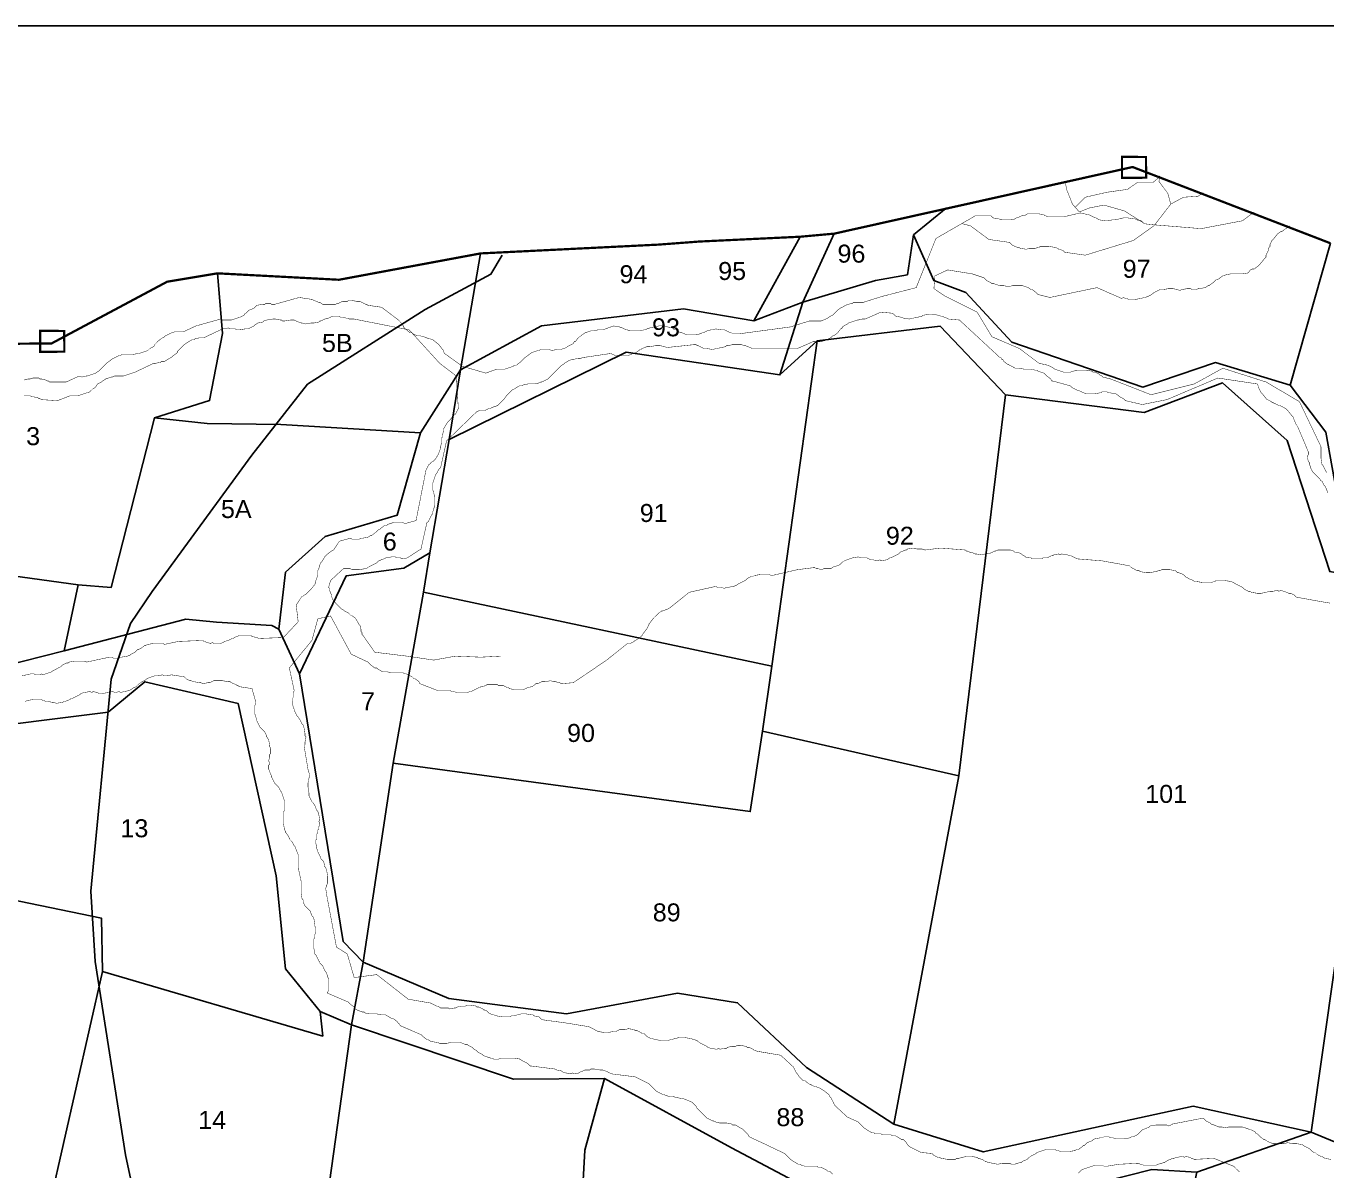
# Model space of a CAD drawing. Header units: inches. Extents: x 617 to 4497, y -923 to 1824.
# Drawn here: x 1220.5 to 1509.8, y 1569.2 to 1823.8 of the extents above; entities that cross this region are included whole.
import ezdxf
from ezdxf.enums import TextEntityAlignment as Align

# ---------------------------------------------------------------- set-up
doc = ezdxf.new("R2010")
doc.units = ezdxf.units.IN
doc.header["$LTSCALE"] = 15
doc.header["$MEASUREMENT"] = 0
for name, color, linetype in [('BOUNDARY', 5, 'Continuous'), ('PLOT', 7, 'Continuous'), ('PLOT NO', 7, 'Continuous'), ('ROAD', 50, 'Continuous'), ('STREAM', 130, 'SL'), ('V', 6, 'Continuous')]:
    doc.layers.add(name, color=color, linetype=linetype)
doc.styles.get("Standard").update_dxf_attribs({"font": 'arial.ttf'})
doc.linetypes.add('SL', pattern='A,8e-06,[1,streme line,S=0.066667,R=0,X=0,Y=0],-0.839413', length=0.839421)

msp = doc.modelspace()

# ---------------------------------------------------------------- linework, layer by layer
at = {"layer": 'BOUNDARY', "const_width": 0.5}
msp.add_lwpolyline([(1510.75, 1775.52), (1466.74, 1792.48), (1400.36, 1777.66), (1392.74, 1776.97), (1370.31, 1775.9), (1361.28, 1775.22), (1321.68, 1773.26), (1290.17, 1767.4), (1263.11, 1768.83), (1251.93, 1766.96), (1226.23, 1753.24), (1188.23, 1752.89), (1167.63, 1759.93), (1140.36, 1748.2), (1106.92, 1750.01), (1057.51, 1753.34), (1052.78, 1735.64), (1045.5, 1660.76), (1042.1, 1643.28), (1034.82, 1618.02), (1019.52, 1564.49), (1009.96, 1538.17), (979.12, 1458.31), (968.8, 1391.76)], dxfattribs=at)
at = {"layer": 'PLOT', "color": 3, "const_width": 0.5}
for points in [[(1464.37, 1794.75), (1469.71, 1794.7), (1469.74, 1790.11), (1464.37, 1790.05), (1464.37, 1794.75), (1464.37, 1794.75)], [(1223.7, 1756.05), (1229.04, 1756), (1229.07, 1751.41), (1223.7, 1751.36), (1223.7, 1756.05), (1223.7, 1756.05)]]:
    msp.add_lwpolyline(points, dxfattribs=at)
at = {"layer": 'PLOT'}
for points in [[(1393.4, 1762.44), (1409.56, 1767.2), (1416.64, 1768.5), (1417.98, 1777.38), (1425.24, 1783.34)], [(1317.19, 1747.39), (1335.21, 1757.18), (1366.81, 1760.97), (1382.43, 1758.29), (1392.74, 1776.97)], [(1400.36, 1777.66), (1393.4, 1762.44), (1382.43, 1758.29)], [(1501.81, 1743.99), (1485.19, 1748.98), (1469.02, 1743.54), (1439.85, 1753.49), (1429.66, 1764.55), (1422.5, 1767.22), (1417.98, 1777.38)], [(1321.68, 1773.26), (1317.19, 1747.39), (1308.34, 1733.37), (1277.24, 1735.21), (1260.83, 1735.46), (1249.16, 1736.72)], [(1588.95, 1704.67), (1554.22, 1715.53), (1534.96, 1714.82), (1512.57, 1717.81), (1509.74, 1733.48), (1501.81, 1743.99), (1510.75, 1775.52)], [(1263.11, 1768.83), (1264.29, 1755.47), (1261.38, 1740.51), (1249.16, 1736.72), (1239.48, 1698.91), (1232.16, 1699.55), (1192.78, 1704.94)], [(1393.4, 1762.44), (1388.26, 1746.25), (1354.07, 1751.32), (1314.68, 1731.88)], [(1388.26, 1746.25), (1396.55, 1753.85), (1423.9, 1757.07), (1438.44, 1741.82), (1469.27, 1737.91), (1486.75, 1744.45), (1501.11, 1731.62), (1510.6, 1702.5), (1523.69, 1700.09)], [(1396.55, 1753.85), (1386.47, 1681.44), (1384.41, 1666.99), (1381.68, 1649.12), (1302.2, 1659.88)], [(1317.19, 1747.39), (1314.68, 1731.88), (1310.36, 1706.64), (1304.57, 1703.24), (1291.74, 1701.54), (1281.42, 1679.71), (1276.75, 1689.7)], [(1438.44, 1741.82), (1428.06, 1657.02), (1413.63, 1579.54)], [(1308.34, 1733.37), (1303.14, 1715.05), (1287.07, 1710.27), (1278.3, 1702.37), (1276.75, 1689.7), (1275.21, 1690.47), (1262.93, 1691.21), (1256.11, 1691.92), (1229.02, 1684.87)], [(1598.59, 1689.13), (1563.18, 1705.8), (1524.82, 1707.01), (1506.49, 1577.76), (1481.06, 1568.89), (1468.14, 1508.79), (1413.64, 1532.18), (1404.35, 1448.05), (1366.4, 1459.34), (1361.96, 1416.59), (1271.53, 1453.29), (1265.88, 1411.74), (1257.4, 1373.83), (1246.5, 1321.39), (1270.32, 1312.92), (1255.75, 1241.55), (1245.25, 1245.18), (1208.89, 1093.06)], [(1310.36, 1706.64), (1309, 1697.92), (1302.2, 1659.88), (1295.58, 1615.59), (1292.97, 1601.63)], [(1232.16, 1699.55), (1229.02, 1684.87), (1215.03, 1681.33), (1200.17, 1683.48), (1182.01, 1690.65)], [(1309, 1697.92), (1386.47, 1681.44)], [(1042.1, 1643.28), (1052.15, 1640.7), (1053.89, 1649.4), (1091.62, 1669.48), (1099.19, 1672.36), (1168, 1668.5), (1205.03, 1666.99), (1238.8, 1671.2), (1247, 1677.97), (1267.76, 1673.13), (1276.22, 1634.78), (1278.25, 1614.11), (1285.97, 1604.65), (1286.57, 1599.16), (1237.52, 1613.51), (1237.32, 1625.4), (1198.45, 1633.38), (1205.03, 1666.99)], [(1281.42, 1679.71), (1291.08, 1620.24), (1295.58, 1615.59), (1314.58, 1607.52), (1340.75, 1604.15), (1365.5, 1608.71), (1378.84, 1606.58), (1394.17, 1592.14), (1413.63, 1579.54), (1433.49, 1573.41), (1480.2, 1583.54), (1506.49, 1577.76)], [(1384.41, 1666.99), (1428.06, 1657.02)], [(1569.19, 1655.22), (1566.74, 1585.92), (1526.72, 1569.42), (1506.49, 1577.76)], [(1124, 1618.54), (1124.96, 1599.53), (1140.45, 1597.98), (1163.26, 1585.36), (1195.4, 1568.71), (1206.01, 1574.67), (1210.45, 1574.49), (1213.08, 1567.66), (1219.41, 1563.77), (1225.98, 1562.52), (1285.85, 1550.69), (1342.51, 1530.88), (1344.86, 1573.8), (1349.27, 1589.7), (1328.97, 1589.59), (1292.97, 1601.63), (1285.97, 1604.65)], [(1237.52, 1613.51), (1225.98, 1562.52)], [(1292.97, 1601.63), (1285.85, 1550.69)], [(1481.06, 1568.89), (1471.01, 1569.48), (1438.26, 1561.17), (1423.51, 1557.39), (1403.79, 1560.33), (1377.52, 1574.29), (1349.27, 1589.7)]]:
    msp.add_lwpolyline(points, dxfattribs=at)
at = {"layer": 'ROAD'}
msp.add_lwpolyline([(1326.5, 1772.88), (1323.97, 1768.61), (1309.33, 1760.82), (1283.14, 1744.17), (1270.75, 1728.36), (1248.6, 1698.09), (1243.82, 1690.96), (1239.51, 1678.58), (1234.99, 1631.37), (1235.96, 1615.77), (1242.71, 1572.74), (1251.4, 1531.92), (1260.91, 1499.5), (1281.31, 1458.7), (1297.87, 1420.08), (1307.79, 1393.03), (1318.68, 1372.24), (1328.88, 1359.16), (1329.99, 1349.91)], dxfattribs=at)
at = {"layer": 'STREAM', "color": 4, "lineweight": 0, "const_width": 0.1}
for points in [[(1472.81, 1790.57), (1472.59, 1789.26), (1474.56, 1786.64), (1475.22, 1784.23), (1471.5, 1779.42), (1466.91, 1776.14), (1456.2, 1772.87), (1451.61, 1773.52), (1451.17, 1773.96), (1450.29, 1774.18), (1450.08, 1774.4), (1449.42, 1774.61), (1448.11, 1774.83), (1447.89, 1774.83), (1447.45, 1774.83), (1446.36, 1774.83), (1446.14, 1774.83), (1445.92, 1774.61), (1445.05, 1774.4), (1443.95, 1774.4), (1443.74, 1774.4), (1443.08, 1774.18), (1441.77, 1774.4), (1441.33, 1774.61), (1441.11, 1774.61), (1440.02, 1775.05), (1439.8, 1775.27), (1439.58, 1775.49), (1439.36, 1775.71), (1434.77, 1776.36), (1430.62, 1779.42), (1428.87, 1779.86)], [(1454.01, 1783.58), (1456.2, 1785.76), (1461.01, 1786.86), (1465.6, 1787.51), (1467.78, 1789.04), (1471.28, 1789.04), (1472.81, 1790.35)], [(1469.09, 1780.08), (1464.94, 1782.7), (1460.35, 1784.01), (1457.07, 1783.36), (1454.88, 1782.48), (1453.35, 1784.23), (1452.04, 1787.51), (1451.82, 1788.82)], [(1475.22, 1784.23), (1478.06, 1785.76), (1481.34, 1785.98), (1482.43, 1786.86)], [(1220.09, 1745.1), (1220.97, 1745.32), (1221.41, 1745.32), (1222.06, 1745.54), (1223.37, 1745.54), (1223.59, 1745.32), (1224.03, 1745.32), (1224.9, 1745.1), (1225.34, 1744.88), (1225.56, 1744.88), (1225.78, 1744.66), (1229.49, 1744.66), (1232.34, 1745.98), (1232.99, 1745.76), (1233.87, 1745.98), (1234.08, 1745.98), (1234.74, 1746.19), (1236.05, 1746.63), (1236.27, 1746.85), (1236.71, 1747.07), (1237.36, 1747.72), (1237.58, 1747.94), (1237.8, 1748.16), (1238.46, 1748.82), (1239.33, 1749.47), (1239.55, 1749.69), (1239.99, 1749.91), (1241.3, 1750.57), (1241.52, 1750.57), (1241.95, 1750.79), (1242.83, 1750.79), (1243.27, 1750.79), (1243.49, 1750.79), (1243.92, 1750.79), (1244.36, 1750.79), (1245.45, 1751), (1245.67, 1751), (1246.33, 1751.22), (1247.64, 1751.66), (1247.86, 1751.88), (1248.08, 1752.1), (1248.95, 1752.53), (1249.17, 1752.97), (1249.39, 1753.19), (1250.04, 1753.85), (1250.92, 1754.5), (1251.14, 1754.5), (1251.57, 1754.94), (1252.89, 1755.59), (1253.1, 1755.59), (1253.54, 1755.81), (1254.42, 1755.81), (1254.85, 1755.81), (1255.07, 1755.81), (1255.51, 1755.81), (1258.35, 1757.13), (1263.82, 1758.66), (1264.25, 1758.44), (1265.35, 1758.44), (1265.57, 1758.44), (1266.22, 1758.44), (1267.53, 1758.87), (1267.97, 1759.09), (1268.19, 1759.09), (1269.06, 1759.53), (1269.28, 1759.97), (1269.5, 1759.97), (1270.16, 1760.62), (1271.25, 1761.06), (1271.47, 1761.28), (1271.9, 1761.72), (1273.22, 1761.93), (1273.65, 1761.93), (1273.87, 1762.15), (1274.97, 1762.15), (1275.18, 1761.93), (1275.62, 1761.93), (1275.84, 1761.93), (1281.31, 1763.46), (1284.15, 1763.03), (1284.58, 1762.81), (1285.68, 1762.37), (1285.9, 1762.37), (1286.55, 1761.93), (1287.86, 1761.93), (1288.08, 1761.93), (1288.52, 1761.93), (1289.39, 1761.93), (1289.83, 1762.15), (1290.05, 1762.15), (1290.92, 1762.59), (1292.02, 1762.59), (1292.24, 1762.81), (1292.89, 1762.81), (1294.2, 1762.59), (1294.64, 1762.59), (1294.86, 1762.59), (1295.73, 1762.15), (1296.17, 1761.93), (1296.39, 1761.93), (1296.61, 1761.72), (1299.67, 1761.28), (1303.39, 1758.44), (1303.82, 1758), (1304.48, 1757.13), (1304.48, 1756.91), (1304.92, 1756.47), (1306.01, 1755.59), (1306.45, 1755.59), (1306.66, 1755.38), (1307.54, 1754.94), (1307.98, 1754.94), (1308.19, 1754.94), (1309.07, 1754.72), (1310.16, 1754.28), (1310.38, 1754.28), (1311.04, 1754.06), (1312.13, 1753.19), (1312.35, 1752.97), (1312.57, 1752.75), (1313.22, 1751.88), (1313.44, 1751.66), (1313.44, 1751.44), (1313.66, 1751), (1317.6, 1748.16), (1322.84, 1746.63), (1325.25, 1747.51), (1325.68, 1747.51), (1326.78, 1747.51), (1327, 1747.51), (1327.65, 1747.72), (1328.96, 1748.16), (1329.18, 1748.38), (1329.62, 1748.38), (1330.49, 1749.04), (1330.71, 1749.26), (1330.93, 1749.47), (1331.59, 1750.13), (1332.24, 1750.57), (1332.46, 1750.79), (1333.12, 1751.22), (1334.43, 1751.66), (1334.65, 1751.66), (1335.08, 1751.88), (1335.96, 1751.88), (1336.4, 1751.88), (1336.61, 1751.88), (1337.05, 1751.88), (1337.49, 1751.66), (1338.58, 1751.88), (1338.8, 1751.88), (1339.46, 1751.88), (1340.77, 1752.32), (1340.99, 1752.53), (1341.42, 1752.75), (1342.3, 1753.19), (1342.52, 1753.63), (1342.74, 1753.63), (1343.39, 1754.5), (1344.05, 1754.94), (1344.27, 1755.16), (1344.92, 1755.59), (1346.23, 1756.03), (1346.45, 1756.03), (1346.89, 1756.03), (1347.76, 1756.25), (1348.2, 1756.25), (1348.42, 1756.25), (1348.86, 1756.25), (1351.26, 1757.13), (1352.57, 1756.91), (1353.23, 1756.69), (1354.1, 1756.25), (1354.32, 1756.25), (1354.98, 1756.03), (1356.29, 1756.03), (1356.73, 1756.03), (1356.95, 1756.03), (1358.04, 1756.25), (1358.26, 1756.25), (1358.69, 1756.47), (1359.35, 1756.69), (1360.44, 1756.91), (1360.66, 1756.91), (1361.32, 1757.13), (1362.63, 1757.13), (1363.07, 1756.91), (1363.29, 1756.91), (1364.38, 1756.69), (1364.6, 1756.47), (1364.82, 1756.25), (1365.25, 1756.25), (1365.69, 1755.81), (1366.56, 1755.59), (1367, 1755.38), (1367.66, 1755.16), (1368.97, 1755.16), (1369.19, 1755.16), (1369.63, 1755.16), (1370.5, 1755.38), (1370.94, 1755.59), (1371.16, 1755.59), (1372.03, 1756.03), (1372.9, 1756.25), (1373.34, 1756.25), (1374, 1756.47), (1375.31, 1756.25), (1375.53, 1756.25), (1375.96, 1756.25), (1376.84, 1755.81), (1377.28, 1755.59), (1377.5, 1755.59), (1377.71, 1755.38), (1379.24, 1755.38), (1390.61, 1756.91), (1394.77, 1758.22), (1395.42, 1758.22), (1396.3, 1758.22), (1396.73, 1758.22), (1397.39, 1758.22), (1398.48, 1758.66), (1398.92, 1758.87), (1399.14, 1759.09), (1400.01, 1759.53), (1400.23, 1759.75), (1400.45, 1759.97), (1401.11, 1760.62), (1401.98, 1761.28), (1402.2, 1761.28), (1402.85, 1761.72), (1404.17, 1762.15), (1404.38, 1762.15), (1404.6, 1762.37), (1405.7, 1762.37), (1406.13, 1762.37), (1406.35, 1762.37), (1406.79, 1762.37), (1410.94, 1763.68), (1418.59, 1765.65), (1422.97, 1776.58), (1431.71, 1781.61), (1435.21, 1781.61), (1435.65, 1781.17), (1436.74, 1780.95), (1436.96, 1780.95), (1437.61, 1780.74), (1438.93, 1780.74), (1439.36, 1780.74), (1439.58, 1780.74), (1440.67, 1780.95), (1440.89, 1781.17), (1441.11, 1781.17), (1441.99, 1781.61), (1443.08, 1781.83), (1443.3, 1782.05), (1443.95, 1782.05), (1445.27, 1782.05), (1445.7, 1782.05), (1445.92, 1782.05), (1447.01, 1781.83), (1447.23, 1781.61), (1447.45, 1781.61), (1447.89, 1781.39), (1451.39, 1781.39), (1455.1, 1782.27), (1457.07, 1781.83), (1457.51, 1781.61), (1458.38, 1781.17), (1458.6, 1781.17), (1459.26, 1780.74), (1460.57, 1780.52), (1461.01, 1780.52), (1461.22, 1780.52), (1462.32, 1780.74), (1462.54, 1780.74), (1462.75, 1780.74), (1463.85, 1780.95), (1464.72, 1781.17), (1464.94, 1781.17), (1465.6, 1781.17), (1466.91, 1780.95), (1467.35, 1780.95), (1467.56, 1780.74), (1468.66, 1780.52), (1468.88, 1780.3), (1469.09, 1780.08), (1469.31, 1779.86), (1471.28, 1779.64), (1481.99, 1778.77), (1491.17, 1780.52), (1493.8, 1782.48)], [(1501.67, 1779.42), (1501.23, 1778.99), (1500.79, 1778.77), (1499.92, 1778.11), (1499.7, 1778.11), (1499.04, 1777.67), (1498.17, 1776.58), (1497.95, 1776.36), (1497.73, 1776.14), (1497.3, 1775.27), (1497.3, 1774.83), (1497.08, 1774.61), (1496.86, 1773.74), (1496.42, 1772.87), (1496.42, 1772.43), (1495.98, 1771.99), (1495.11, 1770.9), (1494.89, 1770.68), (1494.67, 1770.46), (1493.8, 1769.8), (1493.36, 1769.8), (1493.14, 1769.59), (1492.92, 1769.59), (1492.49, 1768.93), (1491.17, 1768.71), (1490.52, 1768.71), (1489.64, 1768.71), (1489.43, 1768.71), (1488.55, 1768.71), (1487.46, 1768.49), (1487.02, 1768.27), (1486.8, 1768.27), (1485.93, 1767.62), (1485.49, 1767.4), (1485.27, 1767.4), (1484.62, 1766.74), (1483.74, 1766.09), (1483.52, 1766.09), (1482.87, 1765.65), (1481.56, 1765.43), (1481.34, 1765.43), (1480.9, 1765.21), (1480.03, 1765.21), (1479.59, 1765.43), (1479.37, 1765.43), (1478.93, 1765.43), (1477.62, 1765.21), (1477.18, 1765), (1476.75, 1765.21), (1475.65, 1765.43), (1475.43, 1765.43), (1474.78, 1765.43), (1473.47, 1765.21), (1473.25, 1765.21), (1472.81, 1765.21), (1471.94, 1764.78), (1471.5, 1764.56), (1471.28, 1764.34), (1470.62, 1763.9), (1469.53, 1763.46), (1469.31, 1763.46), (1468.66, 1763.25), (1467.35, 1763.03), (1467.13, 1763.03), (1466.69, 1763.03), (1465.82, 1763.03), (1465.38, 1763.25), (1465.16, 1763.25), (1464.72, 1763.46), (1464.28, 1763.25), (1458.82, 1765.65), (1448.33, 1763.46), (1445.7, 1764.12), (1445.27, 1764.56), (1444.39, 1765.21), (1444.17, 1765.21), (1443.52, 1765.65), (1442.2, 1766.09), (1441.99, 1766.09), (1441.55, 1766.09), (1440.67, 1766.09), (1440.24, 1766.09), (1440.02, 1766.09), (1439.14, 1765.87), (1438.05, 1766.09), (1437.83, 1766.09), (1437.18, 1766.09), (1435.87, 1766.53), (1435.43, 1766.53), (1435.21, 1766.74), (1434.33, 1767.18), (1434.12, 1767.4), (1433.9, 1767.62), (1433.68, 1767.84), (1431.06, 1768.71), (1425.59, 1769.59), (1422.75, 1768.27), (1422.53, 1765.43), (1425.15, 1763.68), (1432.15, 1760.19), (1435.43, 1754.72), (1441.55, 1752.1), (1445.92, 1748.82), (1447.89, 1748.38), (1448.33, 1748.16), (1449.2, 1747.72), (1449.42, 1747.51), (1450.08, 1747.29), (1451.39, 1746.85), (1451.61, 1746.85), (1452.04, 1746.85), (1452.92, 1746.85), (1453.35, 1747.07), (1453.57, 1747.07), (1454.45, 1747.29), (1455.54, 1747.29), (1455.76, 1747.29), (1456.41, 1747.29), (1457.73, 1747.07), (1457.95, 1746.85), (1458.38, 1746.85), (1459.26, 1746.41), (1459.48, 1746.19), (1459.91, 1745.98), (1460.13, 1745.76), (1461.88, 1745.32), (1470.84, 1741.82), (1480.46, 1744.23), (1486.8, 1747.72), (1496.42, 1744.66), (1503.85, 1740.29), (1508.66, 1730.24), (1508.66, 1730.02), (1508.66, 1729.58), (1508.66, 1728.49), (1508.66, 1728.27), (1508.66, 1727.61), (1508.88, 1726.3), (1509.1, 1726.08), (1509.32, 1725.64), (1509.76, 1724.77), (1509.98, 1724.55)], [(1220.09, 1741.6), (1221.41, 1741.6), (1221.84, 1741.38), (1222.06, 1741.38), (1223.15, 1741.17), (1223.37, 1740.95), (1223.59, 1740.95), (1224.03, 1740.73), (1227.53, 1740.51), (1230.37, 1741.6), (1230.81, 1741.6), (1231.9, 1741.6), (1232.12, 1741.6), (1232.77, 1741.82), (1234.08, 1742.26), (1234.3, 1742.26), (1234.74, 1742.48), (1235.4, 1743.13), (1235.83, 1743.35), (1236.05, 1743.57), (1236.49, 1744.23), (1237.36, 1744.66), (1237.58, 1744.88), (1238.24, 1745.32), (1239.55, 1745.76), (1239.77, 1745.76), (1240.21, 1745.98), (1241.08, 1745.98), (1241.52, 1745.98), (1241.74, 1745.98), (1242.17, 1745.98), (1244.8, 1746.85), (1248.95, 1748.82), (1249.39, 1748.82), (1250.48, 1749.04), (1250.7, 1749.26), (1251.36, 1749.26), (1252.45, 1749.91), (1252.89, 1750.13), (1253.1, 1750.35), (1253.98, 1751), (1254.2, 1751.22), (1254.2, 1751.44), (1254.85, 1752.1), (1255.51, 1752.75), (1255.73, 1752.97), (1256.38, 1753.41), (1257.48, 1754.06), (1257.91, 1754.06), (1258.13, 1754.28), (1259.23, 1754.5), (1259.44, 1754.5), (1259.66, 1754.5), (1260.1, 1754.5), (1264.25, 1756.47), (1265.57, 1756.69), (1266, 1756.47), (1267.1, 1756.47), (1267.31, 1756.25), (1267.97, 1756.25), (1269.28, 1756.47), (1269.72, 1756.47), (1269.94, 1756.47), (1270.81, 1756.91), (1271.25, 1757.13), (1271.47, 1757.34), (1272.12, 1757.78), (1273.22, 1758), (1273.44, 1758.22), (1274.09, 1758.44), (1275.4, 1758.66), (1275.62, 1758.66), (1276.06, 1758.66), (1277.15, 1758.44), (1277.37, 1758.44), (1277.59, 1758.22), (1278.03, 1758.22), (1279.34, 1758.44), (1280.21, 1758.44), (1280.65, 1758.22), (1281.74, 1757.78), (1281.96, 1757.78), (1282.62, 1757.56), (1283.93, 1757.78), (1284.15, 1757.78), (1284.58, 1757.78), (1285.68, 1758), (1285.9, 1758.22), (1286.11, 1758.22), (1286.99, 1758.66), (1287.86, 1758.87), (1288.3, 1759.09), (1288.96, 1759.31), (1290.27, 1759.31), (1290.49, 1759.09), (1290.92, 1759.09), (1291.8, 1758.87), (1292.24, 1758.87), (1292.45, 1758.66), (1292.67, 1758.66), (1293.55, 1758.66), (1305.79, 1756.25), (1312.57, 1748.82), (1316.28, 1745.98), (1316.72, 1738.76), (1316.06, 1737.45), (1315.63, 1737.23), (1314.97, 1736.36), (1314.75, 1736.14), (1314.32, 1735.7), (1313.66, 1734.61), (1313.44, 1734.17), (1313.44, 1733.95), (1313.22, 1732.86), (1313.22, 1732.42), (1313, 1732.2), (1313, 1731.33), (1312.79, 1730.24), (1312.79, 1730.02), (1312.57, 1729.36), (1312.13, 1728.27), (1311.91, 1728.05), (1311.69, 1727.61), (1311.04, 1726.96), (1310.6, 1726.74), (1310.6, 1726.52), (1310.16, 1726.3), (1309.51, 1724.99), (1307.32, 1713.84), (1304.92, 1713.18), (1304.26, 1713.4), (1303.17, 1713.4), (1302.95, 1713.4), (1302.29, 1713.4), (1300.98, 1712.97), (1300.76, 1712.75), (1300.32, 1712.75), (1299.45, 1712.09), (1299.23, 1711.87), (1299.01, 1711.87), (1298.36, 1711.22), (1297.48, 1710.56), (1297.26, 1710.56), (1296.61, 1710.12), (1295.3, 1709.9), (1295.08, 1709.9), (1294.64, 1709.69), (1293.77, 1709.69), (1293.33, 1709.69), (1293.11, 1709.69), (1292.67, 1709.9), (1290.27, 1709.25), (1288.96, 1707.28), (1288.52, 1707.06), (1287.65, 1706.41), (1287.43, 1706.19), (1286.99, 1705.75), (1286.33, 1704.66), (1286.11, 1704.44), (1285.9, 1704), (1285.68, 1703.13), (1285.46, 1702.69), (1285.46, 1702.47), (1285.46, 1701.6), (1285.02, 1700.5), (1285.02, 1700.29), (1284.8, 1699.63), (1283.93, 1698.54), (1283.71, 1698.32), (1283.49, 1698.1), (1282.84, 1697.44), (1282.4, 1697.22), (1282.18, 1697.01), (1281.96, 1697.01), (1280.65, 1695.04), (1281.09, 1691.32), (1277.81, 1687.82), (1272.34, 1687.61), (1271.9, 1687.82), (1270.81, 1688.04), (1270.59, 1688.26), (1269.94, 1688.26), (1268.63, 1688.26), (1268.19, 1688.26), (1267.97, 1688.26), (1266.88, 1687.82), (1266.66, 1687.61), (1266.44, 1687.61), (1265.57, 1687.17), (1264.69, 1686.95), (1264.47, 1686.73), (1263.82, 1686.51), (1262.29, 1686.51), (1262.07, 1686.73), (1261.63, 1686.51), (1260.76, 1686.73), (1260.32, 1686.95), (1260.1, 1686.95), (1259.88, 1687.17), (1254.42, 1686.95), (1251.36, 1686.29), (1250.92, 1686.51), (1249.82, 1686.51), (1249.61, 1686.51), (1248.95, 1686.51), (1247.64, 1686.29), (1247.2, 1686.08), (1246.98, 1686.08), (1246.11, 1685.42), (1245.67, 1685.2), (1245.45, 1685.2), (1244.8, 1684.55), (1243.92, 1684.11), (1243.7, 1683.89), (1243.05, 1683.67), (1241.74, 1683.45), (1241.52, 1683.45), (1241.08, 1683.23), (1239.99, 1683.23), (1239.77, 1683.45), (1239.55, 1683.45), (1239.11, 1683.45), (1236.05, 1682.8), (1234.08, 1682.36), (1233.43, 1682.58), (1232.34, 1682.58), (1232.12, 1682.58), (1231.46, 1682.58), (1230.15, 1682.36), (1229.93, 1682.14), (1229.49, 1682.14), (1228.62, 1681.7), (1228.4, 1681.48), (1228.18, 1681.27), (1227.31, 1680.83), (1226.43, 1680.39), (1226.21, 1680.17), (1225.56, 1679.95), (1224.25, 1679.52), (1224.03, 1679.74), (1223.59, 1679.52), (1222.72, 1679.52), (1222.28, 1679.74), (1222.06, 1679.74), (1221.62, 1679.74), (1219.66, 1679.3)], [(1510.19, 1719.96), (1509.76, 1721.05), (1509.54, 1721.49), (1509.32, 1721.71), (1508.88, 1722.58), (1508.44, 1722.8), (1508.44, 1723.02), (1507.79, 1723.68), (1507.13, 1724.33), (1506.91, 1724.55), (1506.48, 1725.21), (1506.04, 1726.52), (1506.04, 1726.74), (1505.82, 1726.96), (1505.6, 1728.05), (1505.82, 1728.49), (1505.82, 1728.71), (1505.82, 1729.14), (1503.42, 1734.83), (1503.2, 1735.05), (1502.98, 1735.48), (1502.54, 1736.58), (1502.54, 1736.79), (1502.11, 1737.23), (1501.23, 1738.32), (1501.01, 1738.54), (1500.79, 1738.76), (1499.92, 1739.2), (1499.48, 1739.42), (1499.26, 1739.42), (1498.39, 1739.85), (1497.51, 1740.29), (1497.3, 1740.51), (1496.64, 1740.73), (1495.77, 1741.82), (1495.55, 1742.04), (1495.33, 1742.26), (1494.89, 1743.13), (1494.67, 1743.57), (1494.67, 1743.79), (1494.45, 1744.23), (1485.71, 1745.54), (1474.34, 1740.73), (1468.88, 1739.64), (1465.16, 1740.51), (1464.72, 1740.95), (1463.85, 1741.38), (1463.63, 1741.6), (1462.97, 1742.04), (1461.66, 1742.26), (1461.44, 1742.26), (1461.01, 1742.48), (1459.91, 1742.48), (1459.69, 1742.26), (1459.48, 1742.26), (1458.38, 1742.04), (1457.51, 1742.04), (1457.29, 1742.04), (1456.41, 1742.04), (1455.32, 1742.48), (1454.88, 1742.7), (1454.67, 1742.7), (1453.79, 1743.13), (1453.35, 1743.35), (1453.14, 1743.57), (1452.92, 1743.79), (1448.98, 1744.88), (1448.76, 1744.88), (1448.54, 1745.32), (1447.67, 1745.98), (1447.45, 1746.19), (1447.01, 1746.63), (1445.7, 1747.07), (1445.48, 1747.29), (1445.05, 1747.29), (1444.17, 1747.51), (1443.74, 1747.51), (1443.52, 1747.51), (1442.64, 1747.51), (1441.55, 1747.72), (1441.33, 1747.72), (1440.67, 1747.72), (1439.36, 1748.38), (1439.14, 1748.6), (1438.93, 1748.6), (1438.05, 1749.26), (1437.83, 1749.69), (1437.61, 1749.69), (1437.4, 1750.13), (1437.18, 1750.13), (1428.21, 1758.44), (1425.81, 1758.66), (1425.37, 1758.87), (1424.28, 1759.31), (1424.06, 1759.31), (1423.4, 1759.53), (1422.09, 1759.75), (1421.87, 1759.75), (1421.44, 1759.75), (1420.34, 1759.53), (1420.12, 1759.53), (1419.91, 1759.31), (1419.03, 1759.09), (1417.94, 1758.87), (1417.72, 1758.87), (1417.06, 1758.66), (1415.75, 1758.87), (1415.32, 1759.09), (1415.1, 1759.09), (1414, 1759.31), (1413.79, 1759.53), (1413.57, 1759.75), (1413.13, 1759.97), (1410.72, 1760.19), (1407.23, 1758.66), (1406.57, 1758.66), (1405.7, 1758.44), (1405.48, 1758.44), (1404.82, 1758.22), (1403.51, 1757.78), (1403.29, 1757.56), (1402.85, 1757.34), (1402.2, 1756.91), (1401.98, 1756.47), (1401.76, 1756.47), (1401.11, 1755.59), (1400.23, 1754.94), (1400.01, 1754.94), (1399.58, 1754.5), (1398.26, 1753.85), (1398.04, 1753.85), (1397.61, 1753.63), (1396.73, 1753.63), (1396.3, 1753.63), (1396.08, 1753.63), (1395.64, 1753.63), (1392.14, 1752.1), (1382.52, 1752.1), (1382.09, 1752.1), (1381.65, 1752.32), (1380.56, 1752.75), (1380.34, 1752.75), (1379.68, 1752.97), (1378.37, 1752.97), (1378.15, 1752.97), (1377.71, 1752.97), (1376.84, 1752.75), (1376.4, 1752.75), (1376.18, 1752.53), (1375.31, 1752.32), (1374.22, 1752.1), (1374, 1752.1), (1373.34, 1751.88), (1372.03, 1752.1), (1371.81, 1752.1), (1371.37, 1752.1), (1370.5, 1752.53), (1370.06, 1752.75), (1369.84, 1752.75), (1369.63, 1752.97), (1369.19, 1752.97), (1363.07, 1752.32), (1362.63, 1752.53), (1361.54, 1752.75), (1361.32, 1752.75), (1360.66, 1752.75), (1359.35, 1752.53), (1358.91, 1752.53), (1358.69, 1752.53), (1357.6, 1752.1), (1357.38, 1751.88), (1357.16, 1751.88), (1356.29, 1751.22), (1355.42, 1751), (1355.2, 1750.79), (1354.54, 1750.57), (1353.23, 1750.57), (1352.79, 1750.57), (1352.57, 1750.57), (1351.48, 1750.57), (1351.26, 1750.79), (1351.04, 1750.79), (1350.61, 1751), (1344.7, 1750.13), (1343.83, 1749.91), (1343.39, 1749.91), (1342.3, 1749.69), (1342.08, 1749.69), (1341.42, 1749.47), (1340.33, 1748.82), (1340.11, 1748.6), (1339.68, 1748.38), (1339.02, 1747.72), (1338.8, 1747.51), (1338.58, 1747.29), (1337.93, 1746.63), (1337.27, 1745.98), (1337.05, 1745.76), (1336.61, 1745.32), (1335.3, 1744.66), (1335.08, 1744.66), (1334.65, 1744.45), (1333.77, 1744.23), (1333.34, 1744.23), (1333.12, 1744.23), (1332.68, 1744.23), (1332.24, 1744.23), (1331.15, 1744.01), (1330.93, 1743.79), (1330.27, 1743.79), (1329.18, 1743.13), (1328.74, 1742.92), (1328.53, 1742.7), (1327.87, 1742.04), (1327.65, 1741.82), (1327.43, 1741.6), (1326.78, 1740.73), (1326.12, 1740.07), (1325.9, 1739.85), (1325.47, 1739.42), (1324.15, 1738.98), (1323.93, 1738.76), (1323.5, 1738.76), (1322.62, 1738.32), (1322.19, 1738.32), (1321.97, 1738.32), (1321.53, 1738.32), (1320.87, 1738.11), (1314.1, 1731.55), (1312.79, 1725.64), (1312.35, 1725.21), (1311.91, 1724.33), (1311.69, 1724.11), (1311.47, 1723.46), (1311.04, 1722.15), (1311.04, 1721.93), (1311.04, 1721.49), (1311.04, 1720.62), (1311.26, 1720.18), (1311.26, 1719.96), (1311.47, 1719.09), (1311.47, 1717.99), (1311.47, 1717.77), (1311.47, 1717.12), (1311.04, 1715.81), (1311.04, 1715.37), (1310.82, 1715.15), (1310.38, 1714.28), (1310.16, 1713.84), (1310.16, 1713.62), (1309.73, 1713.4), (1308.41, 1707.5), (1305.35, 1705.53), (1304.48, 1705.31), (1303.82, 1705.53), (1302.95, 1705.53), (1302.73, 1705.75), (1301.85, 1705.75), (1300.54, 1705.53), (1300.32, 1705.31), (1300.11, 1705.31), (1299.01, 1704.88), (1298.79, 1704.66), (1298.58, 1704.44), (1297.7, 1704), (1296.83, 1703.56), (1296.61, 1703.35), (1295.95, 1703.13), (1294.64, 1702.91), (1294.42, 1702.91), (1293.98, 1702.91), (1293.11, 1702.91), (1292.67, 1703.13), (1292.45, 1703.13), (1292.02, 1703.13), (1291.14, 1703.13), (1288.3, 1700.5), (1287.86, 1698.97), (1288.08, 1698.76), (1288.08, 1698.32), (1288.52, 1697.22), (1288.52, 1697.01), (1288.74, 1696.35), (1289.61, 1695.26), (1289.83, 1695.04), (1290.05, 1694.82), (1290.71, 1694.16), (1291.14, 1693.95), (1291.36, 1693.73), (1292.24, 1693.29), (1292.89, 1692.63), (1293.11, 1692.63), (1293.77, 1692.2), (1294.42, 1691.1), (1294.64, 1690.67), (1294.86, 1690.45), (1295.08, 1689.57), (1295.08, 1689.14), (1295.3, 1688.92), (1295.3, 1688.48), (1295.52, 1688.26), (1298.14, 1684.55), (1305.35, 1683.67), (1311.26, 1682.8), (1316.06, 1683.67), (1321.75, 1683.45), (1326.12, 1683.67)], [(1510.63, 1695.48), (1509.32, 1695.69), (1503.2, 1696.79), (1502.76, 1697.22), (1501.89, 1697.66), (1501.45, 1697.66), (1501.01, 1697.88), (1499.7, 1698.32), (1499.26, 1698.1), (1499.04, 1698.32), (1497.95, 1698.1), (1497.51, 1698.1), (1497.3, 1698.1), (1496.42, 1697.88), (1495.33, 1697.66), (1495.11, 1697.66), (1494.45, 1697.66), (1493.14, 1697.88), (1492.92, 1698.1), (1492.49, 1698.1), (1491.61, 1698.54), (1491.39, 1698.76), (1491.17, 1698.97), (1490.74, 1699.19), (1490.3, 1699.41), (1489.43, 1699.85), (1489.21, 1700.07), (1488.55, 1700.29), (1487.24, 1700.5), (1487.02, 1700.5), (1486.58, 1700.5), (1485.49, 1700.5), (1485.27, 1700.5), (1485.05, 1700.29), (1484.18, 1700.07), (1483.09, 1700.07), (1482.87, 1700.07), (1482.21, 1700.07), (1480.9, 1700.29), (1480.46, 1700.29), (1480.24, 1700.5), (1479.15, 1700.94), (1478.93, 1701.16), (1478.71, 1701.16), (1478.49, 1701.38), (1478.06, 1701.82), (1476.96, 1702.25), (1476.75, 1702.25), (1476.31, 1702.69), (1475, 1702.91), (1474.56, 1702.91), (1474.34, 1702.91), (1473.25, 1702.91), (1472.81, 1702.69), (1472.59, 1702.69), (1471.72, 1702.47), (1470.62, 1702.25), (1470.41, 1702.25), (1469.75, 1702.25), (1468.44, 1702.47), (1468.22, 1702.69), (1467.78, 1702.69), (1466.91, 1703.13), (1466.47, 1703.35), (1466.25, 1703.56), (1466.03, 1703.78), (1459.91, 1704.88), (1454.45, 1705.31), (1454.01, 1705.53), (1453.14, 1705.97), (1452.92, 1705.97), (1452.26, 1706.19), (1450.95, 1706.41), (1450.51, 1706.19), (1450.29, 1706.41), (1449.2, 1706.19), (1448.76, 1705.97), (1448.54, 1705.97), (1447.67, 1705.53), (1446.8, 1705.53), (1446.58, 1705.31), (1445.7, 1705.31), (1444.39, 1705.31), (1444.17, 1705.53), (1443.74, 1705.53), (1442.86, 1705.75), (1442.64, 1705.97), (1442.2, 1706.19), (1441.99, 1706.41), (1441.55, 1706.63), (1440.46, 1706.84), (1440.24, 1707.06), (1439.58, 1707.28), (1438.27, 1707.28), (1438.05, 1707.28), (1437.61, 1707.28), (1436.74, 1707.28), (1436.3, 1707.06), (1436.08, 1707.06), (1435.21, 1706.63), (1434.12, 1706.41), (1433.9, 1706.41), (1433.24, 1706.19), (1431.93, 1706.41), (1431.71, 1706.41), (1431.27, 1706.63), (1430.4, 1706.84), (1429.96, 1707.06), (1429.74, 1707.06), (1429.53, 1707.28), (1424.06, 1707.72), (1420.56, 1707.28), (1419.91, 1707.5), (1419.03, 1707.5), (1418.81, 1707.5), (1417.94, 1707.72), (1416.63, 1707.5), (1416.41, 1707.28), (1416.19, 1707.28), (1415.1, 1706.84), (1414.88, 1706.63), (1414.66, 1706.41), (1413.79, 1705.97), (1412.91, 1705.53), (1412.69, 1705.53), (1412.04, 1705.1), (1410.72, 1704.88), (1410.51, 1705.1), (1410.07, 1704.88), (1408.98, 1705.1), (1408.76, 1705.1), (1408.54, 1705.1), (1408.1, 1705.31), (1407.66, 1705.53), (1406.57, 1705.53), (1406.35, 1705.53), (1405.7, 1705.75), (1404.38, 1705.53), (1403.95, 1705.31), (1403.73, 1705.31), (1402.64, 1704.88), (1402.42, 1704.66), (1402.2, 1704.66), (1401.54, 1704), (1400.45, 1703.56), (1400.23, 1703.56), (1399.58, 1703.13), (1398.26, 1703.13), (1398.04, 1703.13), (1397.61, 1702.91), (1396.73, 1703.13), (1396.3, 1703.13), (1396.08, 1703.35), (1395.64, 1703.35), (1392.14, 1702.91), (1386.46, 1701.6), (1385.8, 1701.82), (1384.71, 1701.82), (1384.49, 1701.82), (1383.84, 1701.82), (1382.52, 1701.6), (1382.3, 1701.38), (1381.87, 1701.38), (1380.99, 1700.94), (1380.77, 1700.72), (1380.56, 1700.5), (1379.68, 1700.07), (1378.81, 1699.63), (1378.59, 1699.41), (1377.93, 1699.19), (1376.62, 1698.97), (1376.4, 1698.97), (1375.96, 1698.76), (1375.09, 1698.97), (1374.65, 1698.97), (1374.43, 1698.97), (1374, 1699.19), (1368.09, 1697.88), (1363.72, 1694.38), (1363.29, 1694.16), (1362.19, 1693.73), (1361.97, 1693.73), (1361.32, 1693.29), (1360.44, 1692.42), (1360.22, 1692.2), (1360.01, 1691.98), (1359.35, 1691.1), (1359.13, 1690.89), (1359.13, 1690.67), (1358.69, 1689.79), (1358.04, 1688.92), (1357.82, 1688.7), (1357.6, 1688.26), (1356.51, 1687.39), (1356.07, 1687.17), (1355.85, 1686.95), (1354.98, 1686.51), (1354.54, 1686.51), (1354.32, 1686.51), (1354.1, 1686.29), (1349.73, 1682.8), (1342.3, 1677.77), (1339.68, 1677.55), (1339.24, 1677.77), (1338.36, 1677.99), (1337.93, 1677.99), (1337.27, 1678.21), (1335.96, 1677.99), (1335.74, 1677.99), (1335.3, 1677.99), (1334.43, 1677.55), (1333.99, 1677.55), (1333.77, 1677.33), (1333.12, 1676.89), (1332.02, 1676.68), (1331.81, 1676.46), (1331.15, 1676.24), (1329.84, 1676.24), (1329.4, 1676.24), (1329.18, 1676.24), (1328.09, 1676.46), (1327.87, 1676.68), (1327.65, 1676.68), (1327.21, 1676.89), (1326.78, 1677.11), (1325.68, 1677.11), (1325.47, 1677.33), (1324.81, 1677.33), (1323.5, 1677.33), (1323.06, 1677.33), (1322.84, 1677.11), (1321.75, 1676.89), (1321.53, 1676.68), (1321.31, 1676.68), (1320.44, 1676.24), (1319.56, 1675.8), (1319.34, 1675.8), (1318.69, 1675.58), (1317.16, 1675.58), (1316.94, 1675.58), (1316.5, 1675.58), (1315.63, 1675.8), (1315.19, 1675.8), (1314.97, 1676.02), (1314.75, 1676.02), (1312.13, 1676.02), (1308.19, 1677.55), (1307.98, 1677.99), (1307.1, 1678.64), (1306.88, 1678.64), (1306.45, 1679.08), (1305.13, 1679.74), (1304.7, 1679.74), (1304.48, 1679.95), (1303.39, 1679.95), (1303.17, 1679.95), (1302.95, 1679.95), (1301.85, 1679.95), (1300.98, 1680.17), (1300.54, 1680.17), (1299.89, 1680.17), (1298.79, 1680.83), (1298.58, 1681.05), (1298.14, 1681.05), (1297.26, 1681.7), (1297.05, 1681.92), (1296.83, 1682.14), (1296.61, 1682.36), (1292.89, 1684.11), (1288.3, 1692.63), (1285.46, 1691.98), (1284.15, 1687.17), (1279.12, 1681.05), (1280.21, 1676.02), (1279.99, 1675.58), (1279.99, 1674.49), (1279.77, 1674.27), (1279.77, 1673.61), (1279.99, 1672.3), (1280.21, 1671.87), (1280.21, 1671.65), (1280.65, 1670.77), (1280.87, 1670.34), (1281.09, 1670.12), (1281.52, 1669.46), (1281.96, 1668.59), (1282.18, 1668.37), (1282.4, 1667.71), (1282.62, 1666.4), (1282.62, 1665.96), (1282.84, 1665.74), (1282.62, 1664.65), (1282.62, 1664.21), (1282.62, 1664), (1282.4, 1663.78), (1283.27, 1658.53), (1283.71, 1657), (1283.49, 1656.56), (1283.27, 1655.47), (1283.27, 1655.25), (1283.27, 1654.6), (1283.49, 1653.28), (1283.49, 1652.85), (1283.49, 1652.63), (1283.93, 1651.75), (1284.15, 1651.32), (1284.37, 1651.1), (1284.8, 1650.44), (1285.24, 1649.35), (1285.46, 1649.13), (1285.68, 1648.47), (1285.9, 1647.16), (1285.68, 1646.94), (1285.9, 1646.51), (1285.68, 1645.63), (1285.68, 1645.19), (1285.46, 1644.98), (1285.46, 1644.54), (1285.24, 1644.1), (1285.24, 1643.01), (1285.02, 1642.79), (1285.02, 1642.13), (1285.24, 1640.82), (1285.46, 1640.39), (1285.46, 1640.17), (1285.9, 1639.29), (1286.11, 1638.86), (1286.11, 1638.64), (1286.77, 1637.98), (1286.99, 1636.89), (1287.21, 1636.67), (1287.43, 1636.01), (1287.65, 1634.7), (1287.65, 1634.48), (1287.65, 1634.05), (1287.65, 1633.17), (1287.43, 1632.73), (1287.43, 1632.52), (1287.21, 1632.08), (1287.43, 1630.55), (1289.61, 1618.96), (1292.02, 1617.43), (1293.55, 1612.18), (1298.58, 1612.84), (1305.57, 1607.37), (1310.6, 1606.5), (1311.04, 1606.28), (1311.91, 1605.84), (1312.13, 1605.84), (1312.79, 1605.41), (1314.1, 1605.41), (1314.53, 1605.41), (1314.75, 1605.19), (1315.85, 1605.41), (1316.06, 1605.41), (1316.5, 1605.63), (1317.38, 1605.84), (1318.25, 1605.84), (1318.69, 1606.06), (1319.34, 1606.06), (1320.66, 1605.84), (1320.87, 1605.63), (1321.31, 1605.63), (1322.19, 1605.19), (1322.4, 1604.97), (1322.62, 1604.97), (1323.06, 1604.75), (1323.5, 1604.31), (1324.37, 1603.88), (1324.59, 1603.88), (1325.25, 1603.66), (1326.56, 1603.44), (1327, 1603.44), (1327.21, 1603.44), (1328.31, 1603.44), (1328.53, 1603.66), (1328.96, 1603.66), (1329.84, 1603.88), (1330.71, 1604.1), (1330.93, 1604.1), (1331.81, 1604.1), (1333.12, 1603.88), (1333.34, 1603.88), (1333.55, 1603.66), (1334.65, 1603.44), (1334.87, 1603.22), (1335.08, 1603), (1335.52, 1602.78), (1340.33, 1602.13), (1345.8, 1601.25), (1346.23, 1601.03), (1347.11, 1600.6), (1347.33, 1600.38), (1347.98, 1600.16), (1349.29, 1599.94), (1349.73, 1599.94), (1349.95, 1599.94), (1351.04, 1600.16), (1351.48, 1600.16), (1351.7, 1600.16), (1352.57, 1600.6), (1353.67, 1600.6), (1353.88, 1600.6), (1354.54, 1600.82), (1355.85, 1600.6), (1356.07, 1600.38), (1356.51, 1600.38), (1357.38, 1599.94), (1357.6, 1599.72), (1358.04, 1599.72), (1358.26, 1599.5), (1358.69, 1599.07), (1359.57, 1598.63), (1359.79, 1598.63), (1360.44, 1598.41), (1361.76, 1598.19), (1362.19, 1598.19), (1362.41, 1598.19), (1363.5, 1598.19), (1363.94, 1598.41), (1364.16, 1598.41), (1365.03, 1598.63), (1365.91, 1598.85), (1366.35, 1598.85), (1367, 1598.85), (1368.31, 1598.63), (1368.53, 1598.63), (1368.97, 1598.41), (1369.84, 1598.19), (1370.06, 1597.97), (1370.28, 1597.76), (1370.72, 1597.54), (1371.16, 1597.32), (1372.03, 1596.88), (1372.25, 1596.66), (1372.9, 1596.44), (1374.22, 1596.23), (1374.65, 1596.44), (1374.87, 1596.23), (1375.96, 1596.44), (1376.4, 1596.44), (1376.62, 1596.66), (1377.5, 1596.88), (1378.37, 1596.88), (1378.81, 1597.1), (1379.46, 1597.1), (1380.77, 1596.88), (1380.99, 1596.66), (1381.43, 1596.66), (1382.3, 1596.23), (1382.52, 1596.01), (1382.74, 1596.01), (1383.18, 1595.79), (1388.43, 1594.91), (1391.27, 1592.29), (1391.49, 1591.85), (1391.92, 1590.98), (1392.14, 1590.76), (1392.58, 1590.1), (1393.45, 1589.23), (1393.89, 1589.23), (1394.11, 1589.01), (1394.98, 1588.36), (1395.2, 1588.36), (1395.42, 1588.14), (1396.3, 1587.92), (1397.39, 1587.48), (1397.61, 1587.26), (1398.04, 1587.04), (1399.14, 1586.17), (1399.36, 1585.73), (1399.58, 1585.51), (1400.01, 1584.64), (1400.23, 1584.42), (1400.23, 1584.2), (1400.45, 1583.76), (1403.29, 1581.14), (1405.7, 1580.05), (1406.13, 1579.61), (1406.79, 1578.95), (1407.01, 1578.74), (1407.66, 1578.3), (1408.76, 1577.64), (1409.19, 1577.64), (1409.41, 1577.42), (1410.51, 1577.42), (1410.72, 1577.42), (1411.16, 1577.21), (1412.04, 1577.21), (1412.91, 1577.21), (1413.35, 1576.99), (1414, 1576.99), (1415.1, 1576.33), (1415.32, 1576.11), (1415.75, 1576.11), (1416.41, 1575.46), (1416.63, 1575.02), (1416.85, 1574.8), (1417.06, 1574.58), (1419.69, 1573.27), (1422.09, 1573.05), (1422.53, 1572.62), (1423.4, 1572.18), (1423.62, 1572.18), (1424.28, 1571.96), (1425.59, 1571.74), (1426.03, 1571.74), (1426.25, 1571.74), (1427.34, 1571.74), (1427.56, 1571.96), (1428, 1571.96), (1428.87, 1572.18), (1429.74, 1572.4), (1429.96, 1572.4), (1430.84, 1572.4), (1432.15, 1572.18), (1432.37, 1571.96), (1432.59, 1571.96), (1433.68, 1571.52), (1433.9, 1571.3), (1434.12, 1571.3), (1434.55, 1571.08), (1436.74, 1570.65), (1437.83, 1570.87), (1438.49, 1570.87), (1439.36, 1570.87), (1439.8, 1570.65), (1440.46, 1570.65), (1441.77, 1571.08), (1441.99, 1571.08), (1442.2, 1571.3), (1443.3, 1571.74), (1443.52, 1571.96), (1443.74, 1572.18), (1444.39, 1572.62), (1445.27, 1573.05), (1445.48, 1573.27), (1446.14, 1573.49), (1447.45, 1573.93), (1447.89, 1573.93), (1448.11, 1573.93), (1449.2, 1573.93), (1449.42, 1573.93), (1449.86, 1573.71), (1450.08, 1573.71), (1450.73, 1573.49), (1451.61, 1573.49), (1452.04, 1573.49), (1452.7, 1573.49), (1454.01, 1573.71), (1454.23, 1573.93), (1454.67, 1573.93), (1455.54, 1574.58), (1455.76, 1574.8), (1455.98, 1574.8), (1456.63, 1575.46), (1457.73, 1575.89), (1457.95, 1576.11), (1458.38, 1576.33), (1459.69, 1576.55), (1460.13, 1576.55), (1460.35, 1576.77), (1461.44, 1576.77), (1461.88, 1576.55), (1462.1, 1576.55), (1462.32, 1576.55), (1462.97, 1576.33), (1464.07, 1576.33), (1464.28, 1576.33), (1464.94, 1576.33), (1466.25, 1576.55), (1466.47, 1576.77), (1466.91, 1576.77), (1467.78, 1577.21), (1468, 1577.42), (1468.22, 1577.64), (1468.88, 1578.3), (1469.97, 1578.74), (1470.19, 1578.74), (1470.62, 1579.17), (1471.94, 1579.39), (1472.37, 1579.39), (1472.59, 1579.39), (1473.69, 1579.39), (1474.12, 1579.39), (1474.34, 1579.39), (1474.78, 1579.17), (1475.65, 1579.61), (1482.43, 1580.92), (1482.65, 1580.7), (1483.09, 1580.27), (1483.96, 1579.83), (1484.18, 1579.61), (1484.83, 1579.39), (1485.93, 1578.95), (1486.36, 1578.95), (1486.58, 1578.95), (1487.68, 1578.74), (1488.11, 1578.95), (1488.33, 1578.95), (1489.21, 1578.95), (1490.3, 1578.95), (1490.52, 1578.95), (1491.17, 1578.95), (1492.49, 1578.52), (1492.7, 1578.3), (1493.14, 1578.3), (1494.02, 1577.86), (1494.24, 1577.42), (1494.45, 1577.42), (1494.67, 1577.21), (1495.11, 1576.77), (1495.98, 1576.11), (1496.2, 1576.11), (1496.86, 1575.68), (1497.95, 1575.24), (1498.39, 1575.24), (1498.61, 1575.24), (1499.7, 1575.24), (1500.14, 1575.24), (1500.36, 1575.24), (1501.23, 1575.46), (1502.32, 1575.24), (1502.54, 1575.24), (1503.2, 1575.24), (1504.51, 1575.02), (1504.73, 1574.8), (1505.17, 1574.58), (1506.04, 1574.15), (1506.26, 1573.93), (1506.48, 1573.71), (1506.7, 1573.49), (1507.13, 1573.27), (1507.35, 1573.27), (1507.79, 1572.83), (1508.66, 1572.4), (1508.88, 1572.4), (1509.54, 1571.96), (1510.85, 1571.74)], [(1220.31, 1673.61), (1220.97, 1673.83), (1222.28, 1674.05), (1222.5, 1674.05), (1222.94, 1674.05), (1224.03, 1674.05), (1224.25, 1673.83), (1224.47, 1673.83), (1224.9, 1673.61), (1225.34, 1673.61), (1226.43, 1673.4), (1226.65, 1673.4), (1227.31, 1673.18), (1228.62, 1673.4), (1229.06, 1673.61), (1229.28, 1673.61), (1230.37, 1674.05), (1230.59, 1674.27), (1230.81, 1674.27), (1231.68, 1674.71), (1232.55, 1675.14), (1232.77, 1675.36), (1233.43, 1675.58), (1234.74, 1675.8), (1235.18, 1675.58), (1235.4, 1675.8), (1236.49, 1675.58), (1236.71, 1675.36), (1236.93, 1675.36), (1237.36, 1675.36), (1238.89, 1675.58), (1239.77, 1675.8), (1240.42, 1675.58), (1241.3, 1675.8), (1241.52, 1675.58), (1242.39, 1675.8), (1243.49, 1676.02), (1243.92, 1676.24), (1244.14, 1676.46), (1245.02, 1676.89), (1245.23, 1677.11), (1245.45, 1677.33), (1246.33, 1677.99), (1247.2, 1678.42), (1247.42, 1678.64), (1247.86, 1678.86), (1249.17, 1679.3), (1249.61, 1679.3), (1249.82, 1679.3), (1250.92, 1679.52), (1251.14, 1679.3), (1251.57, 1679.3), (1251.79, 1679.3), (1252.89, 1679.52), (1255.73, 1679.08), (1256.16, 1678.64), (1257.04, 1678.21), (1257.26, 1678.21), (1257.91, 1677.99), (1259.23, 1677.77), (1259.44, 1677.77), (1259.88, 1677.55), (1260.97, 1677.77), (1261.19, 1677.77), (1261.41, 1677.77), (1262.29, 1678.21), (1263.38, 1678.21), (1263.6, 1678.21), (1264.25, 1678.21), (1265.57, 1677.99), (1266, 1677.99), (1266.22, 1677.77), (1267.31, 1677.33), (1267.53, 1677.11), (1267.75, 1677.11), (1267.97, 1676.89), (1270.81, 1676.46), (1271.69, 1673.4), (1271.47, 1672.74), (1271.47, 1671.65), (1271.47, 1671.43), (1271.47, 1670.77), (1271.9, 1669.46), (1271.9, 1669.24), (1272.12, 1668.81), (1272.56, 1667.93), (1272.78, 1667.71), (1273, 1667.49), (1273.65, 1666.84), (1274.09, 1665.96), (1274.09, 1665.74), (1274.53, 1665.09), (1274.75, 1663.78), (1274.75, 1663.56), (1274.97, 1663.12), (1274.97, 1662.03), (1274.75, 1661.81), (1274.75, 1661.59), (1274.75, 1661.15), (1274.53, 1660.5), (1274.75, 1659.62), (1274.53, 1659.4), (1274.53, 1658.53), (1274.97, 1657.44), (1275.18, 1657), (1275.18, 1656.78), (1275.62, 1655.91), (1275.84, 1655.47), (1276.06, 1655.25), (1276.71, 1654.6), (1277.15, 1653.72), (1277.37, 1653.5), (1277.59, 1652.85), (1278.03, 1651.53), (1278.03, 1651.32), (1278.03, 1650.88), (1278.03, 1650), (1278.03, 1649.57), (1278.03, 1649.35), (1277.81, 1648.91), (1277.81, 1648.47), (1277.81, 1647.38), (1277.81, 1647.16), (1277.81, 1646.51), (1278.03, 1645.19), (1278.24, 1644.76), (1278.24, 1644.54), (1278.9, 1643.66), (1279.12, 1643.23), (1279.12, 1643.01), (1279.77, 1642.35), (1280.21, 1641.48), (1280.43, 1641.26), (1280.65, 1640.6), (1281.09, 1639.51), (1281.09, 1639.07), (1281.09, 1638.64), (1281.09, 1637.76), (1281.09, 1637.32), (1281.09, 1637.11), (1281.09, 1636.67), (1281.74, 1633.61), (1281.74, 1633.39), (1281.74, 1632.95), (1281.74, 1631.86), (1281.74, 1631.64), (1281.74, 1630.99), (1281.96, 1629.67), (1282.18, 1629.45), (1282.18, 1629.02), (1282.62, 1628.14), (1282.84, 1627.92), (1283.05, 1627.71), (1283.71, 1627.05), (1284.15, 1625.96), (1284.37, 1625.74), (1284.58, 1625.3), (1284.8, 1623.99), (1284.8, 1623.55), (1285.02, 1623.33), (1285.02, 1622.24), (1284.8, 1621.8), (1284.8, 1621.58), (1284.8, 1621.15), (1284.58, 1620.71), (1284.58, 1619.62), (1284.58, 1619.4), (1284.58, 1618.74), (1284.8, 1617.43), (1285.02, 1617.21), (1285.24, 1616.78), (1285.68, 1615.9), (1285.9, 1615.68), (1285.9, 1615.46), (1286.55, 1614.81), (1286.99, 1613.71), (1287.21, 1613.5), (1287.43, 1613.06), (1287.86, 1611.75), (1287.86, 1611.31), (1287.86, 1611.09), (1287.86, 1610), (1287.86, 1609.56), (1287.86, 1609.34), (1287.65, 1608.91), (1287.65, 1608.69), (1292.24, 1606.72), (1292.67, 1606.28), (1293.55, 1605.63), (1293.55, 1605.41), (1294.2, 1604.97), (1295.3, 1604.53), (1295.73, 1604.53), (1295.95, 1604.31), (1297.05, 1604.1), (1297.48, 1604.1), (1297.7, 1604.1), (1298.58, 1604.1), (1299.67, 1603.88), (1299.89, 1603.88), (1300.54, 1603.88), (1301.64, 1603.22), (1302.07, 1603), (1302.29, 1603), (1303.17, 1602.35), (1303.39, 1601.91), (1303.6, 1601.91), (1303.82, 1601.47), (1308.41, 1599.5), (1308.85, 1599.07), (1309.73, 1598.41), (1309.94, 1598.41), (1310.6, 1597.97), (1311.91, 1597.76), (1312.13, 1597.76), (1312.57, 1597.54), (1313.66, 1597.54), (1313.88, 1597.54), (1314.1, 1597.54), (1315.19, 1597.76), (1316.06, 1597.76), (1316.28, 1597.76), (1317.16, 1597.76), (1318.25, 1597.32), (1318.69, 1597.32), (1318.91, 1597.1), (1319.78, 1596.66), (1320, 1596.44), (1320.22, 1596.23), (1320.66, 1596.01), (1321.09, 1595.57), (1321.97, 1595.13), (1322.19, 1594.91), (1322.62, 1594.7), (1323.93, 1594.26), (1324.37, 1594.26), (1324.59, 1594.04), (1325.68, 1594.04), (1326.12, 1594.26), (1326.34, 1594.26), (1327.21, 1594.26), (1328.31, 1594.26), (1328.53, 1594.26), (1329.18, 1594.26), (1330.49, 1594.04), (1330.71, 1593.82), (1331.15, 1593.6), (1332.02, 1593.16), (1332.24, 1592.95), (1332.46, 1592.73), (1332.68, 1592.51), (1332.9, 1592.51), (1338.14, 1591.85), (1338.58, 1591.63), (1339.68, 1591.42), (1339.89, 1591.2), (1340.55, 1590.98), (1341.86, 1590.76), (1342.08, 1590.98), (1342.52, 1590.76), (1343.61, 1590.98), (1343.83, 1591.2), (1344.05, 1591.2), (1344.92, 1591.63), (1346.01, 1591.63), (1346.23, 1591.85), (1346.89, 1591.85), (1348.2, 1591.63), (1348.64, 1591.63), (1348.86, 1591.63), (1349.95, 1591.2), (1350.17, 1590.98), (1350.39, 1590.98), (1350.82, 1590.76), (1356.07, 1590.1), (1359.13, 1588.57), (1359.57, 1588.14), (1360.22, 1587.48), (1360.44, 1587.26), (1360.88, 1586.83), (1362.19, 1586.17), (1362.41, 1586.17), (1362.85, 1585.95), (1363.72, 1585.73), (1364.16, 1585.73), (1364.38, 1585.73), (1365.25, 1585.51), (1366.35, 1585.29), (1366.56, 1585.29), (1367.22, 1585.08), (1368.31, 1584.64), (1368.75, 1584.42), (1368.97, 1584.2), (1369.63, 1583.55), (1369.84, 1583.11), (1370.06, 1582.89), (1370.28, 1582.67), (1370.72, 1582.23), (1371.37, 1581.58), (1371.59, 1581.36), (1372.03, 1580.92), (1373.34, 1580.27), (1373.56, 1580.27), (1374, 1580.05), (1374.87, 1579.83), (1375.31, 1579.83), (1375.53, 1579.83), (1376.4, 1579.83), (1377.5, 1579.61), (1377.71, 1579.39), (1378.37, 1579.39), (1379.46, 1578.74), (1379.9, 1578.52), (1380.12, 1578.3), (1380.77, 1577.64), (1380.99, 1577.42), (1381.21, 1577.21), (1381.43, 1576.77), (1384.71, 1575.24), (1389.3, 1573.05), (1389.74, 1572.62), (1390.39, 1571.96), (1390.61, 1571.74), (1391.27, 1571.3), (1392.36, 1570.65), (1392.8, 1570.65), (1393.02, 1570.43), (1393.89, 1570.21), (1394.33, 1570.21), (1394.55, 1570.21), (1395.64, 1570.21), (1396.51, 1570.21), (1396.73, 1569.99), (1397.39, 1569.99), (1398.7, 1569.34), (1398.92, 1569.12), (1399.36, 1569.12), (1400.01, 1568.46)], [(1454.67, 1568.68), (1455.32, 1569.34), (1456.2, 1569.77), (1456.41, 1569.77), (1457.07, 1569.99), (1458.38, 1570.43), (1458.82, 1570.43), (1459.04, 1570.43), (1460.13, 1570.43), (1460.35, 1570.21), (1460.79, 1570.21), (1461.01, 1570.21), (1463.63, 1570.65), (1468, 1570.87), (1468.44, 1570.65), (1469.31, 1570.43), (1469.75, 1570.43), (1470.41, 1570.43), (1471.72, 1570.43), (1471.94, 1570.43), (1472.37, 1570.65), (1473.25, 1570.87), (1473.69, 1571.08), (1473.9, 1571.08), (1474.56, 1571.52), (1475.65, 1571.96), (1475.87, 1571.96), (1476.53, 1572.18), (1477.84, 1572.4), (1478.28, 1572.18), (1478.49, 1572.4), (1479.59, 1572.18), (1479.81, 1571.96), (1480.03, 1571.96), (1480.46, 1571.74), (1484.83, 1571.96), (1489.21, 1570.21), (1489.64, 1569.77), (1490.3, 1569.12), (1490.52, 1568.9)]]:
    msp.add_lwpolyline(points, dxfattribs=at)
at = {"layer": 'V', "color": 0}
msp.add_lwpolyline([(616.79, 1823.85), (4496.55, 1823.85), (4496.55, -916.44), (616.79, -916.44)], close=True, dxfattribs=at)

# ---------------------------------------------------------------- texts
at = {"layer": 'PLOT NO'}
for s, p in [('96', (1404.18, 1773.21)), ('94', (1355.69, 1768.63)), ('95', (1377.64, 1769.35)), ('97', (1467.63, 1769.84)), ('93', (1362.92, 1756.82)), ('5B', (1289.8, 1753.35)), ('3', (1222.12, 1732.61)), ('5A', (1267.32, 1716.4)), ('91', (1360.19, 1715.52)), ('92', (1414.95, 1710.46)), ('6', (1301.47, 1709.17)), ('7', (1296.64, 1673.66)), ('90', (1344.02, 1666.59)), ('101', (1474.2, 1653.04)), ('13', (1244.65, 1645.39)), ('89', (1363.08, 1626.68)), ('14', (1261.96, 1580.51)), ('88', (1390.59, 1581.13))]:
    msp.add_text(s, height=4, dxfattribs=at).set_placement(p, align=Align.MIDDLE_CENTER)

doc.saveas('drawing.dxf')
